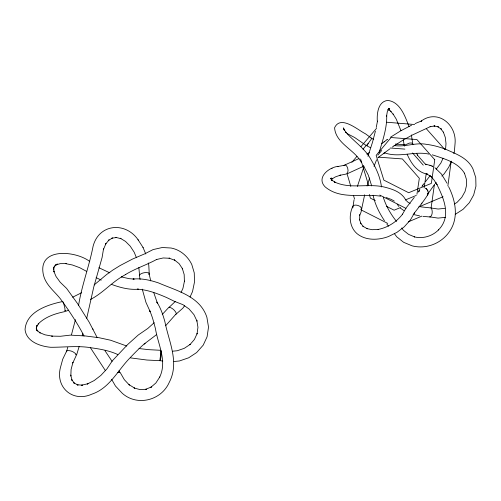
<?xml version="1.0" encoding="UTF-8"?>
<svg xmlns="http://www.w3.org/2000/svg" width="501" height="501" viewBox="0 0 501 501"><rect width="100%" height="100%" fill="white"/><g stroke="black" fill="none" stroke-linecap="round" stroke-linejoin="round"><path stroke-width="0.75" d="M331.449 180.335L331.587 177.868M66.464 351.84L67.785 347.362M445.552 149.43L446.009 143.568L445.283 137.387L443.335 132.039L443.673 132.671L440.698 128.619L441.343 129.139L437.536 126.59L438.381 126.866L433.954 125.951L434.849 125.92L430.046 126.74L430.81 126.415L412.041 135.164L401.883 140.8L392.364 147.031M410.519 219.782L414.402 212.981L414.039 213.47C418.604 207.401 423.495 201.54 427.528 195.096C430.678 190.605 422.806 186.297 426.789 189.115M447.875 185.94L451.207 161.134M36.348 329.37L36.911 325.374L36.673 326.546M431.104 207.877L434.455 184.224M412.899 144.72L411.396 134.969M424.115 187.963L426.207 173.715M416.938 194.269L419.337 178.293L402.372 158.93L378.387 157.151M361.741 208.41L361.647 208.93L364.659 194.783M78.569 305.403C81.795 285.32 89.209 266.2 93.08 246.323C98.841 223.79 125.294 221.398 138.025 239.685L138.32 240.142M376.226 127.536L377.478 121.067L377.353 121.743C376.714 113.965 377.954 101.402 387.743 100.444C400.236 101.697 405.152 116.758 409.079 126.64M354.044 199.83L352.81 207.915M161.115 351.276L159.819 360.614L162.8 361.052M86.729 318.248L93.731 287.123L102.098 257.501L103.525 248.884L103.4 249.579L105.955 243.58L105.429 244.294L109.08 239.935L108.235 240.474L112.712 237.925M375.424 131.118L372.493 142.309L367.966 156.281M75.432 319.632L71.493 334.699M453.825 153.65L454.407 151.446L455.102 142.948C456.536 124.373 437.498 108.748 421.059 121.186L421.704 120.904L415.122 123.559M82.227 335.701L82.828 333.528M357.395 186.447L363.851 166.896M79.114 346.629L76.734 354.501L75.651 354.771M367.095 185.946L369.632 177.987M119.752 372.293L118.981 370.809M379.144 152.473C382.651 140.368 387.129 128.062 386.703 115.311L386.565 116.138L387.348 111.441L388.908 108.272L388.4 109.268M427.528 195.096L428.111 193.599M427.917 193.461L428.042 193.135L427.603 194.25L434.11 185.088M376.589 159.8L374.009 166.376M418.849 191.338L419.844 189.272M418.955 191.451L419.4 190.311L418.241 192.115M54.847 265.693L53.338 269.463L53.707 267.171L54.064 271.968L53.695 270.966L56.049 276.527L60.264 282.307L66.62 288.432L77.561 303.612L89.128 322.099L97.056 337.336M347.494 173.302L348.051 170.509L347.675 168.167L346.792 166.182L345.646 165.086L337.417 166.582M181.061 292.515L182.953 288.338L184.468 281.074L184.399 281.506L184.18 274.573L182.264 268.248L182.571 268.874L179.114 263.658L174.285 259.831L174.918 260.301L169.044 258.147L169.776 258.278L163.163 257.965L156.318 259.562L156.807 259.374C146.58 264.96 135.364 268.505 125.394 274.623M190.073 297.005L192.516 291.595L194.501 281.994L194.256 272.863L191.789 264.522C187.8 256.211 180.241 249.736 171.073 248.014L162.249 247.513L153.093 249.586L144.664 253.869L132.433 259.098L120.09 265.568L112.775 270.108L106.469 274.642L94.119 284.963M443.084 158.197L440.83 163.132L436.189 169.194M451.013 162.293L448.671 167.347L443.98 174.066L441.882 176.058M368.11 143.468L367.039 145.96L370.515 147.701M406.01 208.097L402.341 214.472L402.604 214.127C396.567 221.974 387.78 227.567 378.048 229.477L378.543 229.352L372.137 229.696L366.475 228.525L367.271 228.738L362.824 226.201L363.526 226.734L360.495 223.051L360.964 223.809L359.467 219.206L359.624 220.027L359.756 214.76L359.593 215.474C361.353 212.211 363.294 206.763 358.253 205.579C356.537 205.034 354.019 204.596 352.823 206.312C348.615 215.142 349.222 226.765 356.9 233.547C365.699 240.843 378.261 240.298 388.45 236.547L396.924 232.37L404.282 226.79L410.244 220.121M36.467 327.003L38.79 323.395L37.976 324.116M184.556 305.829L182.777 308.253L175.745 314.44M422.274 185.921L424.065 183.523M421.917 186.397L422.894 185.069M421.372 203.863L421.961 203.087M425.405 181.763L430.353 175.381M414.258 197.438L406.361 207.602M435.263 183.591L436.171 182.408M331.28 180.009L332.451 178.531M377.842 155.141L381.743 150.457M351.871 162.311L356.937 156.343M363.012 149.179L366.557 145.002M367.095 145.014L371.792 138.439L365.404 133.761C358.065 130.216 340.599 114.485 334.58 127.774C335.695 143.443 354.395 149.398 361.259 162.274M360.939 146.649L376.527 128.344M162.236 314.484L169.05 307.138C172.263 307.839 175.181 310.539 176.458 313.538L165.637 325.731M154.183 322.707L147.839 328.437L138.251 335.019L127.724 344.481L112.337 360.814L106.932 368.893L100.883 375.399L94.132 380.578L87.18 384.054L87.988 383.716L81.557 385.2L82.596 385.2L77.041 384.724L78.1 385.106L73.716 382.789L74.593 383.515L71.599 379.545L72.144 380.472L70.704 375.08L70.86 376.026L71.079 369.506L72.952 362.448L72.802 362.968L76.547 354.846C74.549 352.015 70.171 349.892 66.771 350.788L62.731 359.204L60.352 367.878C55.429 387.668 73.008 402.672 91.739 394.206C109.782 388.194 117.635 370.333 130.141 357.745C134.907 352.723 139.76 347.757 145.046 343.273L144.131 344.043L156.368 334.768M175.231 301.527L169.169 307.282M38.502 323.659C45.61 316.645 55.486 313.526 65.049 311.566L64.917 308.453L63.69 303.418M148.885 274.573L149.26 273.959L148.784 265.242L148.265 262.969M54.139 266.67L57.371 264.008L55.335 265.085L60.208 263.651L66.22 263.614L65.393 263.601L72.363 264.979L79.628 267.647L86.729 271.436M381.756 143.681L387.386 139.397L387.066 139.629M377.917 157.74L389.866 148.847M383.966 153.438L384.361 153.131M384.004 141.908L384.399 141.608M405.265 144.877L409.298 143.117L411.302 142.929L412.786 143.699M390.536 137.193L400.687 130.855L411.578 125.181M388.162 109.738L389.747 108.692L388.77 109.281M454.564 203.976L457.125 202.304L461.79 197.338L465.047 191.482L466.519 185.476L466.356 179.12L464.44 173.133L464.634 173.534C458.052 162.136 444.018 158.761 432.3 154.822M455.522 214.19L463.143 209.255L469.337 202.711L473.67 194.977L475.95 186.197L475.762 177.586L472.994 169.05C468.015 158.178 456.63 154.151 446.497 149.636C440.103 147.062 433.403 145.227 426.551 144.363C415.598 142.184 404.927 147.363 393.986 145.503M122.338 276.446C111.003 283.134 102.304 293.436 90.506 299.448M366.857 154.133L369.4 152.542M331.631 179.164L335.357 176.916L340.517 175.106L339.872 175.312L346.523 173.96M121.843 276.734L125.782 274.391M338.056 166.363C328.838 167.321 316.081 177.554 325.049 186.798C340.661 200.062 362.254 193.323 380.66 196.192M81.575 292.747L72.639 297.212M358.985 158.566L343.924 165.386M363.914 166.119L347.669 173.559M408.309 221.862L421.886 216.1M418.773 206.938L443.059 196.743M400.437 207.558L394.112 210.195L386.446 206.299M405.522 199.88L416.281 195.428M68.593 310.163L65.8 311.296L65.117 310.344M331.267 168.687L332.107 168.405M117.459 372.706L119.351 372.218L120.202 372.525L124.336 379.689L129.415 385.075L128.976 384.624L134.788 388.212L134.043 388.006L140.242 389.64L146.492 389.227L145.609 389.371L151.465 386.922L150.745 387.398L155.855 383.002L159.794 376.984L159.493 377.529C167.528 361.334 158.053 344.807 155.416 328.556C153.801 322.425 152.285 316.2 149.58 310.438L150.15 311.591L145.948 302.353L142.271 289.158M62.606 301.539C47.758 304.658 26.234 311.566 25.05 329.633C26.403 341.651 40.049 346.247 50.332 347.256L50.989 347.281C64.873 347.318 78.751 345.396 92.591 348.007C101.177 349.197 109.813 350.869 117.741 354.514M111.698 238.157L116.727 237.512L115.731 237.386L121.023 238.664L120.234 238.232L125.488 241.401L130.241 246.185L134.199 252.254L136.447 257.727M444.888 208.347L438.137 209.036L431.023 207.996M445.483 217.353L438.056 218.104L429.62 216.852M172.676 351.188L177.222 350.756L184.262 348.333L190.28 344.35L189.86 344.719L194.401 339.503L197.225 333.347L197.043 333.985L197.945 327.297L196.843 320.521L197.006 321.091L193.925 314.622L189.071 308.992L182.946 304.671L174.655 301.445L166.72 297.588C157.364 293.536 147.582 289.697 137.28 289.177L138.439 289.19C129.114 290.023 119.902 287.518 111.241 284.274M173.979 361.497L179.364 360.989L188.664 357.802L196.63 352.56L203.212 345.145L207.076 336.835L208.522 327.115L206.9 317.34C200.081 296.154 176.809 290.887 158.648 282.977C150.425 280.191 141.733 278.161 133.003 279.063L134.155 279.088L129.12 278.669L121.355 276.921M430.672 207.928L420.64 206.825M395.383 144.056L404.664 144.776M390.317 148.002L404.871 149.116M386.716 122.231L414.671 124.53M422.982 216.369L430.24 216.996C432.664 215.154 432.607 211.034 431.511 208.403M387.862 109.7L389.164 109.851L388.156 109.531L391.124 111.523L390.36 110.997L393.523 114.629L393.091 114.015L396.253 119.138L400.963 130.68M138.99 348.527L148.377 349.642L160.94 350.312L161.003 356.105L160.452 360.695L146.968 360.037L130.586 357.896M428.825 154.083C413.964 150.839 398.852 158.272 384.167 152.655M419.556 215.856L413.131 214.434M426.351 164.378L430.904 165.624M371.078 138.057L373.727 139.366M126.759 346.028L110.646 340.242L99.154 337.737L85.471 335.977L70.334 335.125L60.427 336.277L51.703 336.108L52.361 336.152L44.99 334.818L39.191 332.426L40.174 332.952L36.448 329.79L37.268 330.685M386.127 197.519L391.25 199.404L394.35 201.12M431.931 166.063L432.889 166.464L429.921 165.217M425.7 164.096L426.783 164.553M347.18 133.617L354.62 137.481L366.45 145.647M109.813 272.851L98.904 267.734M101.246 280.109L96.111 277.635M379.739 195.071L406.048 208.429M375.305 200.644L370.427 198.171L369.306 194.451M360.639 209.656L387.793 223.433M410.169 203.494L407.946 202.191L405.39 199.717M89.742 261.472C75.513 250.531 36.924 247.037 43.493 275.243C45.954 285.107 54.34 291.162 60.314 298.709C63.915 303.581 67.391 308.547 70.735 313.595C75.507 320.865 80.11 328.268 84.055 336.021M403.956 210.652L400.224 207.984M434.887 167.678L441.456 174.054L447.036 183.241M139.554 275.093L138.846 267.54M426.326 128.726L444.988 149.686M417.227 154.941L425.925 164.804M412.542 152.955L423.282 165.155M398.865 206.506L397.193 204.176M396.56 221.467C390.755 214.246 385.977 206.093 383.278 197.2M386.81 224.01L388.494 226.183M401.702 227.999L403.424 230.31L408.578 234.374L414.603 236.917L414.214 236.854C422.95 239.058 432.369 236.184 438.651 229.784L438.45 229.953C451.827 216.47 443.78 198.308 436.69 184.024L437.022 184.65L433.922 179.865L430.628 176.202L431.361 176.822L426.407 173.69L427.384 174.097C417.17 172.513 410.933 163.05 407.156 154.252M394.487 233.767L396.742 236.816L403.681 242.34L412.21 245.878C424.071 248.941 436.891 245.089 445.464 236.428L445.646 236.253C459.505 221.987 456.674 202.805 448.57 186.579M404.363 146.192L403.242 139.729M105.454 370.709L90.374 347.675M112.13 361.396L104.972 350.694M142.967 247.344L145.804 254.013M138.025 239.685L143.136 247.607M384.442 220.659C379.288 212.906 375.005 204.389 373.101 195.221M405.253 199.141C401.295 192.321 393.266 189.384 386.027 187.506C369.03 182.627 350.738 189.81 334.305 181.876L335.15 182.276L331.568 179.953L332.345 180.698L330.635 178.224L331.199 179.22M363.281 165.418L368.273 175.068L371.686 185.89M111.585 379.244L115.443 385.989L122.288 393.298C137.261 406.724 161.435 400.412 169.282 382.294L169.57 381.743C179.439 362.054 168.862 341.669 164.948 321.961C163.082 315.01 160.721 308.134 156.857 302.034L157.389 303.136L153.726 292.54M416.588 153.3L417.59 155.247M92.629 328.568L93.036 329.414M63.038 301.846L63.345 302.491M427.372 189.96L427.867 191.063M36.21 328.136L37.506 331.186M360.62 159.067L368.698 185.708M346.886 173.164L350.819 186.466M353.443 195.327L354.533 199.022M150.782 280.898L148.853 272.945C145.722 272.049 141.645 272.726 139.309 275.068L140.105 279.452M381.455 186.948C380.328 177.492 376.364 168.599 371.535 160.477C365.555 148.734 354.151 141.827 345.753 132.126L346.348 132.834L343.968 129.327L344.381 130.335L343.58 127.88L343.711 129.045M434.749 159.725L431.355 183.391L408.672 192.722L383.847 180.116L376.163 155.36L391.062 137.524L416.901 139.56L434.749 159.725"/></g></svg>
